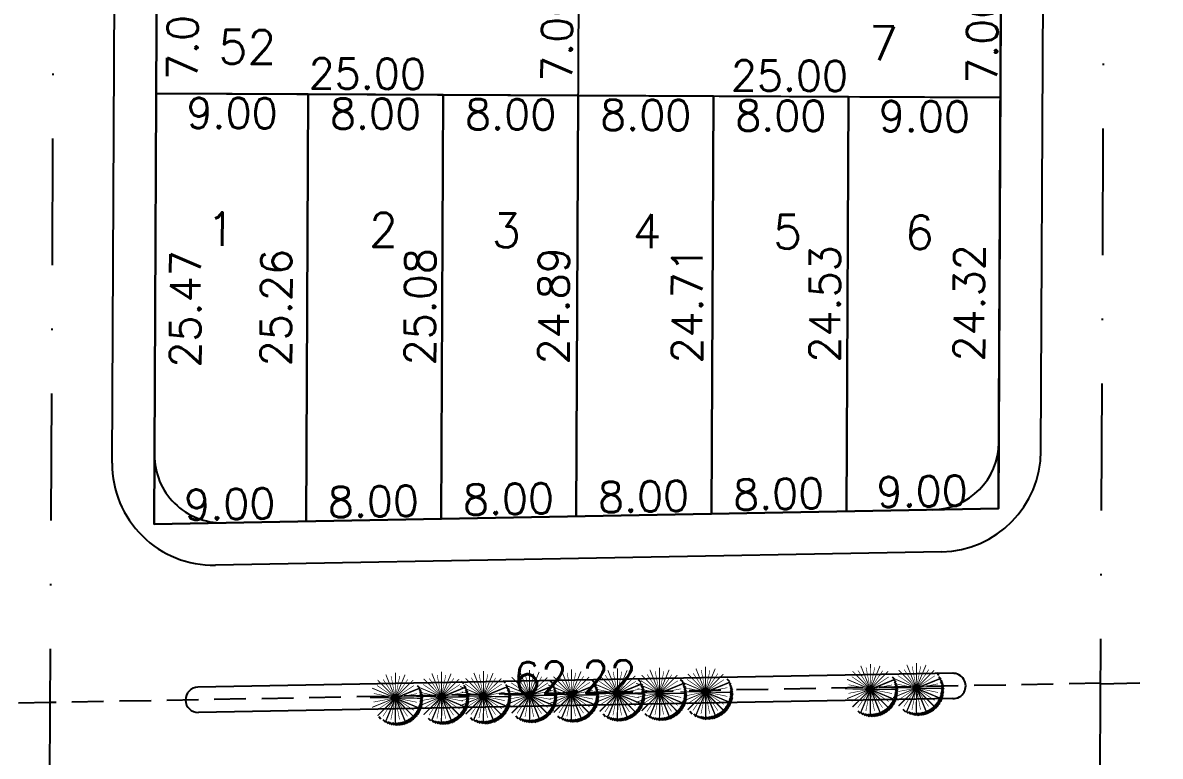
# Model space of a CAD drawing. Header units: millimetres. Extents: x -4430026 to 4783824, y 584 to 9593110.
# Drawn here: x 2796.1 to 2863.5, y 1691.5 to 1734.9 of the extents above; entities that cross this region are included whole.
import ezdxf
from ezdxf.enums import TextEntityAlignment as Align

# ---------------------------------------------------------------- set-up
doc = ezdxf.new("R2010")
doc.units = ezdxf.units.MM
doc.linetypes.add('DASHDOT', pattern=[1, 0.5, -0.25, 0, -0.25])
doc.linetypes.add('HIDDEN2', pattern=[0.1875, 0.125, -0.0625])
for name, color, linetype in [('boundary filipe', 6, 'Continuous'), ('BOUNDARY LOTES', 2, 'Continuous'), ('Calçada', 1, 'Continuous'), ('Cota', 8, 'Continuous'), ('COTAS', 8, 'Continuous'), ('curvas', 4, 'Continuous'), ('Lotes', 2, 'Continuous'), ('Numero de lotes', 5, 'Continuous'), ('PAI_pDYD', 72, 'Continuous'), ('Projeção', 8, 'HIDDEN2'), ('QUADRA', 4, 'Continuous')]:
    doc.layers.add(name, color=color, linetype=linetype)
doc.styles.add('arcad1', font='romans.shx')
doc.styles.add('ROMANS', font='romans.shx')
doc.dimstyles.new('BOLA100', dxfattribs={"dimscale": 0, "dimtxt": 1.9, "dimasz": 0.18, "dimexe": 0.18, "dimexo": 0.063, "dimgap": 0, "dimtad": 1, "dimzin": 4, "dimdsep": 46, "dimtxsty": 'ROMANS', "dimcen": 0.09, "dimse1": 1, "dimse2": 1, "dimsd1": 1, "dimsd2": 1, "dimclrt": 256, "dimaunit": 1, "dimadec": 4, "dimazin": 0, "dimtfac": 1.2, "dimtix": 1, "dimtmove": 2, "dimatfit": 3, "dimfxl": 1, "dimtvp": 2, "dimtolj": 1, "dimtzin": 4, "dimarcsym": 0})
doc.dimstyles.get("Standard").update_dxf_attribs({"dimtxt": 0.18, "dimasz": 0.18, "dimexe": 0.18, "dimexo": 0.0625, "dimgap": 0.09, "dimtad": 0, "dimtih": 1, "dimtoh": 1, "dimdec": 4, "dimzin": 0, "dimdsep": 46, "dimtxsty": 'Standard', "dimcen": 0.09, "dimadec": 0, "dimazin": 0, "dimtfac": 1, "dimtdec": 4, "dimtofl": 0, "dimtmove": 0, "dimatfit": 3, "dimfxl": 1, "dimtolj": 1, "dimtzin": 0, "dimarcsym": 0})

# ---------------------------------------------------------------- blocks, each defined once
blk = doc.blocks.new('PALMEIRA_PROPOSTA')
at = {"linetype": 'Continuous'}
h = blk.add_hatch(dxfattribs=at)
h.set_pattern_fill('_USER', color=250, scale=0.1680349678048515, angle=315, style=0, pattern_type=0)
h.set_pattern_definition([(315, (-2.759752643576576, -4.606280417879745), (0.1188186652112737, 0.1188186652112736), [])])
h.paths.add_polyline_path([(4.606280417880498, -0.4062804178796711, 0.2167655817345071), (3.166033061457028, 2.759752643582601, -0.1811803007978053), (4.200000000000045, 0, -0.643701983375483), (-2.759752643576576, -3.166033061462272, 0.6932216010114453)])
blk.add_hatch(color=1, dxfattribs=at).paths.add_polyline_path([(-0.4, 0, 1), (0.4, 0, 1)])
at = {"color": 98, "linetype": 'Continuous', "const_width": 0.15}
for points in [[(-1.607270415933272, 3.880294036547411), (-0.1530733729459826, 0.3695518130044917)], [(0, 4.199999999999967), (0, 0.3999999999999986)], [(1.607270415933272, 3.880294036547468), (0.1530733729459826, 0.3695518130045699)], [(-2.969848480983501, 2.969848480983444), (-0.2828427124745758, 0.2828427124746327)], [(2.969848480983728, 2.969848480983558), (0.2828427124745758, 0.2828427124746327)], [(-4.200000000000045, -5.684341886080801e-14), (-0.4000000000000909, -5.684341886080801e-14)], [(-3.880294036547411, 1.607270415933158), (-0.3695518130045912, 0.1530733729458476)], [(3.880294036547639, 1.607270415933669), (0.3695518130043638, 0.1530733729463094)], [(4.200000000000045, -5.684341886080801e-14), (0.4000000000000909, -5.684341886080801e-14)], [(-3.880294036547184, -1.607270415933499), (-0.3695518130043638, -0.1530733729461531)], [(-2.969848480983501, -2.969848480983558), (-0.2828427124745758, -0.2828427124746327)], [(-1.607270415933272, -3.880294036547411), (-0.1530733729459826, -0.3695518130044917)], [(0, -4.199999999999967), (0, -0.3999999999999986)], [(1.607270415933726, -3.880294036547241), (0.1530733729464373, -0.3695518130043425)], [(2.969848480983501, -2.969848480983558), (0.2828427124745758, -0.2828427124746327)], [(3.880294036547639, -1.607270415933101), (0.3695518130045912, -0.1530733729458404)]]:
    blk.add_lwpolyline(points, dxfattribs=at)
at = {"color": 96, "linetype": 'Continuous', "const_width": 0.1}
for points in [[(-3.076437565519427, 2.055609862172389), (-0.3325878449209085, 0.2222280932077751)], [(-2.055609862172332, 3.07643756551937), (-0.222228093207832, 0.3325878449209654)], [(-0.7218341914597204, 3.628905537491853), (-0.07803612880638866, 0.3923141121612517)], [(0.7218341914597204, 3.628905537491853), (0.07803612880638866, 0.3923141121612517)], [(2.05560986217256, 3.07643756551937), (0.222228093207832, 0.3325878449209654)], [(3.076437565519427, 2.055609862172389), (0.3325878449209085, 0.2222280932078888)], [(-3.628905537491846, 0.7218341914596635), (-0.3923141121613298, 0.07803612880633182)], [(3.628905537491846, 0.7218341914596635), (0.3923141121613298, 0.07803612880633182)], [(-3.628905537491846, -0.7218341914597772), (-0.3923141121613298, -0.0780361288064455)], [(-3.076437565519427, -2.055609862172503), (-0.3325878449209085, -0.2222280932078888)], [(-2.055609862172332, -3.076437565519484), (-0.222228093207832, -0.3325878449209654)], [(-0.7218341914597204, -3.628905537491853), (-0.07803612880638866, -0.3923141121612517)], [(0.7218341914597204, -3.628905537491853), (0.07803612880638866, -0.3923141121612517)], [(2.055609862172332, -3.07643756551937), (0.222228093207832, -0.3325878449209654)], [(3.076437565519427, -2.055609862172389), (0.3325878449209085, -0.2222280932077751)], [(3.628905537491846, -0.7218341914597772), (0.3923141121613298, -0.0780361288064455)]]:
    blk.add_lwpolyline(points, dxfattribs=at)
at = {"color": 98, "linetype": 'Continuous', "true_color": 0x001a00, "const_width": 0.15}
for points in [[(4.202124618651624, -0.06979593471066892), (0.4021246186516692, -0.06979593471066892)], [(3.915288052638743, 1.522220272488596), (0.4045458290954684, 0.06802322950123596)], [(-2.920891963595523, -3.022992908696779), (-0.2338861950865976, -0.3359871401878536)], [(-1.542341798166262, -3.9104686694983), (-0.08814475517897336, -0.3997264459553804)], [(0.07054112755872666, -4.199999999999967), (0.07054112755872666, -0.3999999999999986)], [(1.682805993431657, -3.847883843890031), (0.228608950444368, -0.3371416203471327)], [(2.91985880070979, -3.019590013364777), (0.2328530322008646, -0.3325842448558518)], [(3.85491508766404, -1.667666406111209), (0.344172864120992, -0.2134693631239486)]]:
    blk.add_lwpolyline(points, dxfattribs=at)
at = {"color": 1, "linetype": 'Continuous'}
blk.add_circle((0, 0), 0.4, dxfattribs=at)
blk = doc.blocks.new('*D13700')
at = {"layer": 'DEFPOINTS', "color": 0, "linetype": 'ByBlock'}
for p in [(2859.938910940064, 1695.794513251221), (2797.728523748961, 1694.698300577498), (2797.728523807581, 1694.698297250783)]:
    blk.add_point(p, dxfattribs=at)
at = {"layer": 'COTAS', "linetype": 'ByBlock', "insert": (2828.816979860155, 1696.196261122904), "char_height": 1.9, "attachment_point": 5, "rotation": 1.0095106879688214, "style": 'ROMANS'}
blk.add_mtext('\\A1;62.22', dxfattribs=at)
blk = doc.blocks.new('*D13701')
at = {"layer": 'DEFPOINTS', "color": 0, "linetype": 'ByBlock'}
for p in [(2797.406323034451, 1694.692067434376), (2735.525368258775, 1693.23036873808), (2735.525368258774, 1693.2303687381)]:
    blk.add_point(p, dxfattribs=at)
at = {"layer": 'COTAS', "linetype": 'ByBlock', "insert": (2766.443411821306, 1694.910953166933), "char_height": 1.9, "attachment_point": 5, "rotation": 1.353140001701537, "style": 'ROMANS'}
blk.add_mtext('\\A1;61.90', dxfattribs=at)
blk = doc.blocks.new('*D13705')
at = {"layer": 'DEFPOINTS', "color": 0, "linetype": 'ByBlock'}
for p in [(2859.939129057103, 1695.840556738794), (2859.057699135356, 1509.774817269154), (2859.057699135356, 1509.774817269154)]:
    blk.add_point(p, dxfattribs=at)
at = {"layer": 'COTAS', "linetype": 'ByBlock', "insert": (2857.833243422536, 1602.815575243961), "char_height": 1.9, "attachment_point": 5, "rotation": 89.72858067891545, "style": 'ROMANS'}
blk.add_mtext('\\A1;186.07', dxfattribs=at)
blk = doc.blocks.new('*D13706')
at = {"layer": 'DEFPOINTS', "color": 0, "linetype": 'ByBlock'}
for p in [(2797.406323034451, 1694.692067434376), (2796.854204092258, 1509.184356156439), (2796.854204092258, 1509.184356156439)]:
    blk.add_point(p, dxfattribs=at)
at = {"layer": 'COTAS', "linetype": 'ByBlock', "insert": (2799.015557284155, 1601.685640695894), "char_height": 1.9, "attachment_point": 5, "rotation": 89.82947344046589, "style": 'ROMANS'}
blk.add_mtext('\\A1;185.51', dxfattribs=at)
blk = doc.blocks.new('*D14044')
at = {"layer": 'DEFPOINTS', "color": 0, "linetype": 'ByBlock'}
for p in [(2860.914584195003, 1901.754580162125), (2859.938910940069, 1695.794513251221), (2862.52538860458, 1695.782260598949)]:
    blk.add_point(p, dxfattribs=at)
at = {"layer": 'COTAS', "linetype": 'ByBlock', "insert": (2862.063235891356, 1798.766794340335), "char_height": 1.9, "attachment_point": 5, "rotation": 89.72858067891626, "style": 'ROMANS'}
blk.add_mtext('\\A1;205.96', dxfattribs=at)
blk = doc.blocks.new('*D14045')
at = {"layer": 'DEFPOINTS', "color": 0, "linetype": 'ByBlock'}
for p in [(2798.70847556209, 1900.612403240602), (2797.733020431107, 1694.698379814048), (2800.039852497804, 1694.687451897928)]:
    blk.add_point(p, dxfattribs=at)
at = {"layer": 'COTAS', "linetype": 'ByBlock', "insert": (2799.577590722605, 1797.648963897108), "char_height": 1.9, "attachment_point": 5, "rotation": 89.72858068084435, "style": 'ROMANS'}
blk.add_mtext('\\A1;205.92', dxfattribs=at)
blk = doc.blocks.new('*D12149')
at = {"layer": 'DEFPOINTS', "color": 0}
for p in [(2804.036960781215, 1737.734787701607), (2804.003800779251, 1730.734866243885), (2809.149439960422, 1730.710490341043)]:
    blk.add_point(p, dxfattribs=at)
at = {"layer": 'Cota', "color": 41, "insert": (2805.566060354577, 1734.227504785201), "char_height": 1.8, "attachment_point": 5, "rotation": 89.72858067611737, "style": 'ROMANS'}
blk.add_mtext('\\A1;7.00', dxfattribs=at)
blk = doc.blocks.new('*D12150')
at = {"layer": 'DEFPOINTS', "color": 0}
for p in [(2804.003800779254, 1730.734866243886), (2829.003520271122, 1730.616437666867), (2828.992318698171, 1728.25183793343)]:
    blk.add_point(p, dxfattribs=at)
at = {"layer": 'Cota', "color": 41, "insert": (2816.509512667327, 1731.911011828768), "char_height": 1.8, "attachment_point": 5, "rotation": 359.7285806793862, "style": 'ROMANS'}
blk.add_mtext('\\A1;25.00', dxfattribs=at)
blk = doc.blocks.new('*D12151')
at = {"layer": 'DEFPOINTS', "color": 0}
for p in [(2829.003520271122, 1730.616437666867), (2854.003239766785, 1730.498009089829), (2853.992038193835, 1728.133409356394)]:
    blk.add_point(p, dxfattribs=at)
at = {"layer": 'Cota', "color": 41, "insert": (2841.509232161092, 1731.79258325173), "char_height": 1.8, "attachment_point": 5, "rotation": 359.72858067943577, "style": 'ROMANS'}
blk.add_mtext('\\A1;25.00', dxfattribs=at)
blk = doc.blocks.new('*D12152')
at = {"layer": 'DEFPOINTS', "color": 0}
for p in [(2854.036399768904, 1737.497930547548), (2854.003239767339, 1730.498009089827), (2856.503211712467, 1730.486166232144)]:
    blk.add_point(p, dxfattribs=at)
at = {"layer": 'Cota', "color": 41, "insert": (2852.91983210642, 1734.003180676095), "char_height": 1.8, "attachment_point": 5, "rotation": 89.72858067939283, "style": 'ROMANS'}
blk.add_mtext('\\A1;7.00', dxfattribs=at)
blk = doc.blocks.new('*D12153')
at = {"layer": 'DEFPOINTS', "color": 0}
for p in [(2827.233834949462, 1737.624899556666), (2827.200674947896, 1730.624978098938), (2831.324456888341, 1730.605442934662)]:
    blk.add_point(p, dxfattribs=at)
at = {"layer": 'Cota', "color": 41, "insert": (2827.741077282294, 1734.122457378616), "char_height": 1.8, "attachment_point": 5, "rotation": 89.72858067938556, "style": 'ROMANS'}
blk.add_mtext('\\A1;7.00', dxfattribs=at)
blk = doc.blocks.new('*D12154')
at = {"layer": 'DEFPOINTS', "color": 0}
for p in [(2804.003800779251, 1730.734866243885), (2803.883134506754, 1705.262779382478), (2809.271751058721, 1705.237252448749)]:
    blk.add_point(p, dxfattribs=at)
at = {"layer": 'Cota', "color": 41, "insert": (2805.73212458814, 1717.990349594339), "char_height": 1.8, "attachment_point": 5, "rotation": 89.72858068263629, "style": 'ROMANS'}
blk.add_mtext('\\A1;25.47', dxfattribs=at)
blk = doc.blocks.new('*D12155')
at = {"layer": 'DEFPOINTS', "color": 0}
for p in [(2813.003699799221, 1730.692231956144), (2812.884018391885, 1705.428046139169), (2814.642972748522, 1705.419713627115)]:
    blk.add_point(p, dxfattribs=at)
at = {"layer": 'Cota', "color": 41, "insert": (2811.102853845361, 1718.068860250898), "char_height": 1.8, "attachment_point": 5, "rotation": 89.7285806761249, "style": 'ROMANS'}
blk.add_mtext('\\A1;25.26', dxfattribs=at)
blk = doc.blocks.new('*D12156')
at = {"layer": 'DEFPOINTS', "color": 0}
for p in [(2821.003610036614, 1730.654334811496), (2820.88480406755, 1705.574949922893), (2823.173058115648, 1705.564110014304)]:
    blk.add_point(p, dxfattribs=at)
at = {"layer": 'Cota', "color": 41, "insert": (2819.632501493352, 1718.120856173902), "char_height": 1.8, "attachment_point": 5, "rotation": 89.72858067612307, "style": 'ROMANS'}
blk.add_mtext('\\A1;25.08', dxfattribs=at)
blk = doc.blocks.new('*D12157')
at = {"layer": 'DEFPOINTS', "color": 0}
for p in [(2803.993858578763, 1728.636113568655), (2812.993757595832, 1728.593479280415), (2812.981283399108, 1725.960234644035)]:
    blk.add_point(p, dxfattribs=at)
at = {"layer": 'Cota', "color": 41, "insert": (2808.49838760587, 1729.581511394983), "char_height": 1.8, "attachment_point": 5, "rotation": 359.72858067611935, "style": 'ROMANS'}
blk.add_mtext('\\A1;9.00', dxfattribs=at)
blk = doc.blocks.new('*D12158')
at = {"layer": 'DEFPOINTS', "color": 0}
for p in [(2821.003610036614, 1730.654334811497), (2812.993757595832, 1728.593479280415), (2820.981193636496, 1725.922337498933)]:
    blk.add_point(p, dxfattribs=at)
at = {"layer": 'Cota', "color": 41, "insert": (2816.998292233099, 1729.541245678313), "char_height": 1.8, "attachment_point": 5, "rotation": 359.7285806761006, "style": 'ROMANS'}
blk.add_mtext('\\A1;8.00', dxfattribs=at)
blk = doc.blocks.new('*D12159')
at = {"layer": 'DEFPOINTS', "color": 0}
for p in [(2821.003610036614, 1730.654334811497), (2829.003520271122, 1730.616437666867), (2828.981103871002, 1725.884440353843)]:
    blk.add_point(p, dxfattribs=at)
at = {"layer": 'Cota', "color": 41, "insert": (2824.998202469046, 1729.503348533216), "char_height": 1.8, "attachment_point": 5, "rotation": 359.7285806761006, "style": 'ROMANS'}
blk.add_mtext('\\A1;8.00', dxfattribs=at)
blk = doc.blocks.new('*D12160')
at = {"layer": 'DEFPOINTS', "color": 0}
for p in [(2829.003520271122, 1730.616437666867), (2837.003430511408, 1730.578540521754), (2836.981014111288, 1725.846543208728)]:
    blk.add_point(p, dxfattribs=at)
at = {"layer": 'Cota', "color": 41, "insert": (2832.998112706442, 1729.465451388115), "char_height": 1.8, "attachment_point": 5, "rotation": 359.7285806761006, "style": 'ROMANS'}
blk.add_mtext('\\A1;8.00', dxfattribs=at)
blk = doc.blocks.new('*D12161')
at = {"layer": 'DEFPOINTS', "color": 0}
for p in [(2837.003430511408, 1730.578540521754), (2845.003340748814, 1730.54064337665), (2844.980924348694, 1725.808646063627)]:
    blk.add_point(p, dxfattribs=at)
at = {"layer": 'Cota', "color": 41, "insert": (2840.998022945288, 1729.427554243007), "char_height": 1.8, "attachment_point": 5, "rotation": 359.7285806761006, "style": 'ROMANS'}
blk.add_mtext('\\A1;8.00', dxfattribs=at)
blk = doc.blocks.new('*D12162')
at = {"layer": 'DEFPOINTS', "color": 0}
for p in [(2845.003340748814, 1730.54064337665), (2854.003239766781, 1730.49800908821), (2853.980823366663, 1725.766011775383)]:
    blk.add_point(p, dxfattribs=at)
at = {"layer": 'Cota', "color": 41, "insert": (2849.497927572975, 1729.387288526334), "char_height": 1.8, "attachment_point": 5, "rotation": 359.7285806761006, "style": 'ROMANS'}
blk.add_mtext('\\A1;9.00', dxfattribs=at)
blk = doc.blocks.new('*D12163')
at = {"layer": 'DEFPOINTS', "color": 0}
for p in [(2829.003520271122, 1730.616437666867), (2828.885589743222, 1705.721853706617), (2831.082628205976, 1705.711445904416)]:
    blk.add_point(p, dxfattribs=at)
at = {"layer": 'Cota', "color": 41, "insert": (2827.541633863096, 1718.175791599419), "char_height": 1.8, "attachment_point": 5, "rotation": 89.72858068277776, "style": 'ROMANS'}
blk.add_mtext('\\A1;24.89', dxfattribs=at)
blk = doc.blocks.new('*D12164')
at = {"layer": 'DEFPOINTS', "color": 0}
for p in [(2837.00343051141, 1730.578540522205), (2836.886375418895, 1705.868757490337), (2838.990149622771, 1705.858791498983)]:
    blk.add_point(p, dxfattribs=at)
at = {"layer": 'Cota', "color": 41, "insert": (2835.448717562201, 1718.230736730212), "char_height": 1.8, "attachment_point": 5, "rotation": 89.72858067613214, "style": 'ROMANS'}
blk.add_mtext('\\A1;24.71', dxfattribs=at)
blk = doc.blocks.new('*D12165')
at = {"layer": 'DEFPOINTS', "color": 0}
for p in [(2845.003340748814, 1730.54064337665), (2844.887161094566, 1706.015661274064), (2847.148668467973, 1706.004948069723)]:
    blk.add_point(p, dxfattribs=at)
at = {"layer": 'Cota', "color": 41, "insert": (2843.606798688269, 1718.284492836313), "char_height": 1.8, "attachment_point": 5, "rotation": 89.72858067611178, "style": 'ROMANS'}
blk.add_mtext('\\A1;24.53', dxfattribs=at)
blk = doc.blocks.new('*D12166')
at = {"layer": 'DEFPOINTS', "color": 0}
for p in [(2854.003239766782, 1730.49800908821), (2853.88804498007, 1706.180928030757), (2855.683810345853, 1706.172421137688)]:
    blk.add_point(p, dxfattribs=at)
at = {"layer": 'Cota', "color": 41, "insert": (2852.14144813238, 1718.348015381789), "char_height": 1.8, "attachment_point": 5, "rotation": 89.7285806748761, "style": 'ROMANS'}
blk.add_mtext('\\A1;24.32', dxfattribs=at)
blk = doc.blocks.new('*D12167')
at = {"layer": 'DEFPOINTS', "color": 0}
for p in [(2803.883134506755, 1705.262779382478), (2812.884018391885, 1705.428046139166), (2812.929913580469, 1702.928467448291)]:
    blk.add_point(p, dxfattribs=at)
at = {"layer": 'Cota', "color": 41, "insert": (2808.363382566344, 1706.445227384746), "char_height": 1.8, "attachment_point": 5, "rotation": 1.0518993329473347, "style": 'ROMANS'}
blk.add_mtext('\\A1;9.00', dxfattribs=at)
blk = doc.blocks.new('*D12168')
at = {"layer": 'DEFPOINTS', "color": 0}
for p in [(2812.884018391885, 1705.428046139166), (2820.88480406755, 1705.574949922893), (2820.930699256136, 1703.075371232054)]:
    blk.add_point(p, dxfattribs=at)
at = {"layer": 'Cota', "color": 41, "insert": (2816.86421734674, 1706.601312654988), "char_height": 1.8, "attachment_point": 5, "rotation": 1.0518993330044193, "style": 'ROMANS'}
blk.add_mtext('\\A1;8.00', dxfattribs=at)
blk = doc.blocks.new('*D12169')
at = {"layer": 'DEFPOINTS', "color": 0}
for p in [(2828.885589743222, 1705.721853706617), (2820.88480406755, 1705.574949922893), (2828.931484931809, 1703.222275015735)]:
    blk.add_point(p, dxfattribs=at)
at = {"layer": 'Cota', "color": 41, "insert": (2824.86500302241, 1706.748216438669), "char_height": 1.8, "attachment_point": 5, "rotation": 1.0518993330044193, "style": 'ROMANS'}
blk.add_mtext('\\A1;8.00', dxfattribs=at)
blk = doc.blocks.new('*D12170')
at = {"layer": 'DEFPOINTS', "color": 0}
for p in [(2828.885589743222, 1705.721853706617), (2836.886375418895, 1705.868757490337), (2836.932270607481, 1703.369178799456)]:
    blk.add_point(p, dxfattribs=at)
at = {"layer": 'Cota', "color": 41, "insert": (2832.865788698082, 1706.895120222389), "char_height": 1.8, "attachment_point": 5, "rotation": 1.0518993330044193, "style": 'ROMANS'}
blk.add_mtext('\\A1;8.00', dxfattribs=at)
blk = doc.blocks.new('*D12171')
at = {"layer": 'DEFPOINTS', "color": 0}
for p in [(2836.886375418895, 1705.868757490337), (2844.887161094566, 1706.015661274064), (2844.933056283152, 1703.51608258322)]:
    blk.add_point(p, dxfattribs=at)
at = {"layer": 'Cota', "color": 41, "insert": (2840.866574373753, 1707.042024006154), "char_height": 1.8, "attachment_point": 5, "rotation": 1.0518993330044193, "style": 'ROMANS'}
blk.add_mtext('\\A1;8.00', dxfattribs=at)
blk = doc.blocks.new('*D12172')
at = {"layer": 'DEFPOINTS', "color": 0}
for p in [(2844.887161094566, 1706.015661274064), (2853.888044980069, 1706.180928030758), (2853.933940168656, 1703.681349339873)]:
    blk.add_point(p, dxfattribs=at)
at = {"layer": 'Cota', "color": 41, "insert": (2849.367409154342, 1707.19810927632), "char_height": 1.8, "attachment_point": 5, "rotation": 1.0518993330044193, "style": 'ROMANS'}
blk.add_mtext('\\A1;9.00', dxfattribs=at)

msp = doc.modelspace()

# ---------------------------------------------------------------- linework, layer by layer
at = {"layer": 'boundary filipe', "linetype": 'ByBlock'}
for p, q in [((2853.895379381091, 1707.729185767876, 2.439200347918005), (2854.785083089679, 1895.541482331538, 2.439200347918005)), ((2804.780172613826, 1894.623333686469, 2.439200347918005), (2803.890468907695, 1706.811037113933, 2.439200347918005))]:
    msp.add_line(p, q, dxfattribs=at)
at = {"layer": 'boundary filipe', "elevation": 2.439200347918005}
msp.add_lwpolyline([(2854.781454645285, 1895.739097432796), (2804.776544169392, 1894.82094878995), (2803.883134506755, 1705.262779382479), (2853.888048891818, 1706.181753782777), (2854.781454645285, 1895.739097432796)], dxfattribs=at)
at = {"layer": 'BOUNDARY LOTES', "elevation": 2.439200347918005}
for points in [[(2803.883134506755, 1705.262779382478), (2812.884018391885, 1705.428046139168), (2813.00369979922, 1730.692231956143), (2804.003800782149, 1730.73486624387), (2803.883134506755, 1705.262779382478)], [(2812.884018391885, 1705.428046139166), (2820.88480406755, 1705.574949922893), (2821.003610036614, 1730.654334811496), (2813.00369979922, 1730.692231956143), (2812.884018391885, 1705.428046139168)], [(2820.88480406755, 1705.574949922893), (2828.885589743411, 1705.721853706618), (2829.003520274469, 1730.616437666848), (2821.003610036617, 1730.654334811951), (2820.88480406755, 1705.574949922891)], [(2828.885589743411, 1705.721853706618), (2836.886375418895, 1705.868757490339), (2837.003430510008, 1730.57854052221), (2829.003520271122, 1730.616437666867), (2828.885589743222, 1705.721853706615)], [(2836.886375418895, 1705.868757490339), (2844.887161094566, 1706.015661274064), (2845.003340748814, 1730.54064337665), (2837.00343051141, 1730.578540522205), (2836.886375418895, 1705.868757490339)], [(2844.887161094566, 1706.01566127406), (2853.88804498007, 1706.180928030758), (2854.003239767339, 1730.498009089827), (2845.003340748821, 1730.540643378074), (2844.887161094566, 1706.015661274064)]]:
    msp.add_lwpolyline(points, dxfattribs=at)
at = {"layer": 'Calçada'}
for p, q in [((2856.404218351912, 1709.589129208362, 2.439200347918005), (2857.269024155101, 1892.145593545928, 2.439200347918005)), ((2801.400129988024, 1708.856367088337, 2.439200347918005), (2802.264935791886, 1891.412831430622, 2.439200347918005)), ((2850.514434126463, 1703.618563209109, 2.439200347918005), (2807.51021111867, 1702.828955371574, 2.439200347918005)), ((2851.197071580103, 1696.429883656338, 2.439200347918005), (2806.47990741512, 1695.608824215486, 2.439200347918005)), ((2851.197071580103, 1696.429883656338, 2.439200347918005), (2806.47990741512, 1695.608824215486, 2.439200347918005)), ((2851.191382183402, 1694.929811458787, 2.439200347918005), (2806.507452464271, 1694.109362236682, 2.439200347918005)), ((2851.191382183402, 1694.929811458787, 2.439200347918005), (2806.507452464271, 1694.109362236682, 2.439200347918005))]:
    msp.add_line(p, q, dxfattribs=at)
for centre, start, end in [((2850.404285673864, 1709.617552067107, 2.439200347918005), 271.0518993329978, 359.7285806769344), ((2807.400062666071, 1708.827944229572, 2.439200347918005), 179.728580676726, 271.0518993329978)]:
    msp.add_arc(centre, 5.999999999999999, start, end, dxfattribs=at)
for centre, major_axis, ratio, start_param, end_param in [((2851.194223454878, 1695.680031672257, 2.439200347918062), (-0.7499915843416709, 0.00355285724113515), 0.9998098693193331, 1.571735197651861, 4.757651427533407), ((2851.194223454878, 1695.680031672257, 2.439200347918062), (-0.7499915843416709, 0.00355285724113515), 0.9998098693193331, 1.571735197651861, 4.757651427533407), ((2806.493679940615, 1694.859093229807, 2.43920034791809), (-0.7499915843180243, 0.003552857241023131), 0.9998098693193332, 4.73548963879315, 7.877082291448913), ((2806.493679940615, 1694.859093229807, 2.43920034791809), (-0.7499915843180243, 0.003552857241023131), 0.9998098693193332, 4.735489639724701, 7.877082291448913)]:
    msp.add_ellipse(centre, major_axis=major_axis, ratio=ratio, start_param=start_param, end_param=end_param, dxfattribs=at)
at = {"layer": 'curvas'}
for centre, start, end in [((2849.906605769933, 1710.108498357959, 2.439200347918005), 271.0518993329978, 359.72858067485), ((2807.902480972202, 1709.337253493401, 2.439200347918005), 179.7285806761006, 271.0518993329978)]:
    msp.add_arc(centre, 4, start, end, dxfattribs=at)
at = {"layer": 'Lotes'}
for p, q in [((2828.885589743222, 1705.721853706617, 2.439200347918005), (2829.78356439725, 1895.280106929928, 2.439200347918005)), ((2804.003800782148, 1730.73486624387, 2.439200347918005), (2854.003239766792, 1730.498009089827, 2.439200347918005)), ((2804.003800782148, 1730.73486624387, 2.439200347918005), (2854.003239766792, 1730.498009089827, 2.439200347918005)), ((2812.884018391885, 1705.428046139166, 2.439200347918005), (2813.00369979922, 1730.692231956143, 2.439200347918005)), ((2820.88480406755, 1705.574949922893, 2.439200347918005), (2821.003610036614, 1730.654334811498, 2.439200347918005)), ((2836.886375418895, 1705.868757490339, 2.439200347918005), (2837.00343051141, 1730.578540522205, 2.439200347918005)), ((2844.887161094566, 1706.015661274064, 2.439200347918005), (2845.003340748816, 1730.540643377558, 2.439200347918005))]:
    msp.add_line(p, q, dxfattribs=at)
at = {"layer": 'Projeção', "linetype": 'DASHDOT', "ltscale": 15}
for p, q in [((2859.057699135363, 1509.77481726915, 2.439200347918005), (2861.205060971928, 1963.072871001485, 2.439200347918005)), ((2796.854204097219, 1509.184356156481, 2.439200347918005), (2798.999075765743, 1961.956747963457, 2.439200347918005)), ((3224.597288057779, 1702.549080181639, 2.439200347918005), (2859.938910940075, 1695.794513251217, 2.439200347918005))]:
    msp.add_line(p, q, dxfattribs=at)
at = {"layer": 'Projeção', "ltscale": 15}
msp.add_line((2859.939129057111, 1695.84055673879, 2.439200347918005), (2797.733020431114, 1694.698379814044, 2.439200347918005), dxfattribs=at)
at = {"layer": 'Projeção', "ltscale": 15, "elevation": 2.439200347918005}
msp.add_lwpolyline([(2735.525368258782, 1693.230368738076, -0.00276498388637646), (2767.411626239003, 1694.103604113831, -0.0006254898262862481), (2797.728523807586, 1694.698297250779)], format="xyb", dxfattribs=at)
at = {"layer": 'QUADRA', "elevation": 2.439200347918005}
msp.add_lwpolyline([(2854.786019638202, 1895.739181251406), (2853.888044980068, 1706.180928030757), (2803.883134506755, 1705.262779382479), (2804.781109160792, 1894.821032608531)], close=True, dxfattribs=at)

# ---------------------------------------------------------------- block references
at = {"layer": 'PAI_pDYD', "color": 2, "xscale": 0.3550421296895795, "yscale": 0.3550421296895365, "zscale": 0.3550421296895365, "rotation": 359.7285806882999}
for p in [(2846.295338720561, 1695.493878819112, 2.439200347918005), (2849.023274212776, 1695.55848889483, 2.439200347917987), (2818.167415031723, 1694.977417235385, 2.439200347918005), (2820.895350523939, 1695.042027311104, 2.439200347917987), (2823.381532811304, 1695.073154537432, 2.439200347918005), (2826.109468303521, 1695.137764613151, 2.439200347917987), (2828.589703507348, 1695.168782644069, 2.439200347918005), (2831.317638999563, 1695.233392719788, 2.439200347917987), (2833.80667325282, 1695.264572311548, 2.439200347918005), (2836.534608745036, 1695.329182387267, 2.439200347917987)]:
    msp.add_blockref('PALMEIRA_PROPOSTA', p, dxfattribs=at)

# ---------------------------------------------------------------- texts
at = {"layer": 'Numero de lotes', "style": 'arcad1'}
for s, p in [('7', (2847.089693037419, 1733.713166210483, 2.439200347918005)), ('52', (2809.409666531737, 1733.495321110379, 2.439200347918005)), ('1', (2807.836043531231, 1722.715986287593, 2.439200347906109)), ('2', (2817.462052352415, 1722.670385994862, 2.439200347906109)), ('3', (2824.746595789742, 1722.635877683124, 2.439200347906109)), ('4', (2833.072502961711, 1722.596436227394, 2.439200347906109)), ('5', (2841.397000751324, 1722.557001447453, 2.439200347906109)), ('6', (2849.201838777384, 1722.520028398153, 2.439200347906109))]:
    msp.add_text(s, height=2, rotation=359.7285806882908, dxfattribs=at).set_placement(p, align=Align.MIDDLE_CENTER)

# ---------------------------------------------------------------- dimensions: what is measured, and where the dimension line sits
at = {"layer": 'Cota'}
for p1, p2, distance, picture, middle in [((2804.036960781216, 1737.734787701607, 2.439200347918005), (2804.003800779252, 1730.734866243885, 2.439200347918005), 5.14569691756463, '*D12149', (2805.566060354577, 1734.227504785201, 2.439200347918005)), ((2827.233834949462, 1737.624899556666, 2.439200347918005), (2827.200674947897, 1730.624978098938, 2.439200347918005), 4.123828211137857, '*D12153', (2827.741077282294, 1734.122457378616, 2.439200347918005)), ((2854.036399768904, 1737.497930547548, 2.439200347918005), (2854.003239767339, 1730.498009089827, 2.439200347918005), 2.499999995941017, '*D12152', (2852.91983210642, 1734.003180676095, 2.439200347918005)), ((2804.003800779254, 1730.734866243885, 2.439200347918005), (2829.003520271122, 1730.616437666867, 2.439200347918005), -2.3646262653127357, '*D12150', (2816.509512667327, 1731.911011828768, 2.439200347918005)), ((2804.003800779252, 1730.734866243885, 2.439200347918005), (2803.883134506755, 1705.262779382478, 2.439200347918005), 5.388677014672923, '*D12154', (2805.73212458814, 1717.990349594339, 2.439200347918005)), ((2803.993858578763, 1728.636113568655, 2.439200347918005), (2812.993757595832, 1728.593479280415, 2.439200347918005), -2.6332741825736043, '*D12157', (2808.49838760587, 1729.581511394983, 2.439200347918005)), ((2813.00369979922, 1730.692231956143, 2.439200347918005), (2812.884018391885, 1705.428046139168, 2.439200347918005), 1.758974092898745, '*D12155', (2811.102853845361, 1718.068860250898, 2.439200347918005)), ((2821.003610036614, 1730.654334811496, 2.439200347918005), (2820.88480406755, 1705.574949922893, 2.439200347918005), 2.2882797233415597, '*D12156', (2819.632501493352, 1718.120856173902, 2.439200347918005)), ((2829.003520271122, 1730.616437666867, 2.439200347918005), (2828.885589743222, 1705.721853706617, 2.439200347918005), 2.1970631145159643, '*D12163', (2827.541633863096, 1718.175791599419, 2.439200347918005)), ((2837.00343051141, 1730.578540522205, 2.439200347918005), (2836.886375418895, 1705.868757490337, 2.439200347918005), 2.103797809171877, '*D12164', (2835.448717562201, 1718.230736730212, 2.439200347918005)), ((2845.003340748814, 1730.54064337665, 2.439200347918005), (2844.887161094566, 1706.015661274064, 2.439200347918005), 2.2615327485404313, '*D12165', (2843.606798688269, 1718.284492836313, 2.439200347918005)), ((2854.003239766782, 1730.49800908821, 2.439200347918005), (2853.88804498007, 1706.180928030757, 2.439200347918005), 1.7957855150813515, '*D12166', (2852.14144813238, 1718.348015381789, 2.439200347918005)), ((2803.883134506755, 1705.262779382478, 2.439200347918005), (2812.884018391885, 1705.428046139166, 2.439200347918005), -2.5000000000423754, '*D12167', (2808.363382566344, 1706.445227384746, 2.439200347918005))]:
    dim = msp.add_aligned_dim(p1=p1, p2=p2, distance=distance, dimstyle='Standard', override={"dimtxt": 1.8, "dimexo": 0.063, "dimgap": 0, "dimtih": 0, "dimtoh": 0, "dimdec": 2, "dimzin": 4, "dimtxsty": 'ROMANS', "dimse1": 1, "dimse2": 1, "dimsd1": 1, "dimsd2": 1, "dimclrt": 41, "dimtfac": 1.2, "dimtdec": 2, "dimtix": 1, "dimtofl": 1, "dimtmove": 2, "dimfxl": 0.18, "dimfxlon": 1, "dimtvp": 2, "dimtzin": 4}, dxfattribs=at)
    dim.commit()
    dim.dimension.update_dxf_attribs({"geometry": picture, "text_midpoint": middle})
for base, p1, p2, angle, picture, middle in [((2853.992038193835, 1728.133409356394, 2.439200347918005), (2829.003520271122, 1730.616437666867, 2.439200347918005), (2854.003239766785, 1730.498009089829, 2.439200347918005), 179.7285806794357, '*D12151', (2841.509232161092, 1731.79258325173, 2.439200347918005)), ((2820.981193636496, 1725.922337498933, 2.439200347918005), (2812.993757595832, 1728.593479280415, 2.439200347918005), (2821.003610036614, 1730.654334811496, 2.439200347918005), 179.7285806761006, '*D12158', (2816.998292233099, 1729.541245678313, 2.439200347918005)), ((2828.981103871002, 1725.884440353843, 2.439200347918005), (2821.003610036614, 1730.654334811496, 2.439200347918005), (2829.003520271122, 1730.616437666867, 2.439200347918005), 179.7285806761006, '*D12159', (2824.998202469046, 1729.503348533216, 2.439200347918005)), ((2836.981014111288, 1725.846543208728, 2.439200347918005), (2829.003520271122, 1730.616437666867, 2.439200347918005), (2837.003430511409, 1730.578540521754, 2.439200347918005), 179.7285806761006, '*D12160', (2832.998112706442, 1729.465451388115, 2.439200347918005)), ((2844.980924348694, 1725.808646063627, 2.439200347918005), (2837.003430511409, 1730.578540521754, 2.439200347918005), (2845.003340748814, 1730.54064337665, 2.439200347918005), 179.7285806761006, '*D12161', (2840.998022945288, 1729.427554243007, 2.439200347918005)), ((2853.980823366663, 1725.766011775383, 2.439200347918005), (2845.003340748814, 1730.54064337665, 2.439200347918005), (2854.003239766782, 1730.49800908821, 2.439200347918005), 179.7285806761006, '*D12162', (2849.497927572975, 1729.387288526334, 2.439200347918005)), ((2853.933940168656, 1703.681349339873, 2.439200347918005), (2844.887161094566, 1706.015661274064, 2.439200347918005), (2853.88804498007, 1706.180928030758, 2.439200347918005), 181.0518993330044, '*D12172', (2849.367409154342, 1707.19810927632, 2.439200347918005)), ((2820.930699256136, 1703.075371232054, 2.439200347918005), (2812.884018391885, 1705.428046139166, 2.439200347918005), (2820.88480406755, 1705.574949922893, 2.439200347918005), 181.0518993330044, '*D12168', (2816.86421734674, 1706.601312654988, 2.439200347918005)), ((2828.931484931809, 1703.222275015735, 2.439200347918005), (2820.88480406755, 1705.574949922893, 2.439200347918005), (2828.885589743222, 1705.721853706617, 2.439200347918005), 181.0518993330044, '*D12169', (2824.86500302241, 1706.748216438669, 2.439200347918005)), ((2836.932270607481, 1703.369178799456, 2.439200347918005), (2828.885589743222, 1705.721853706617, 2.439200347918005), (2836.886375418895, 1705.868757490337, 2.439200347918005), 181.0518993330044, '*D12170', (2832.865788698082, 1706.895120222389, 2.439200347918005)), ((2844.933056283152, 1703.51608258322, 2.439200347918005), (2836.886375418895, 1705.868757490337, 2.439200347918005), (2844.887161094566, 1706.015661274064, 2.439200347918005), 181.0518993330044, '*D12171', (2840.866574373753, 1707.042024006154, 2.439200347918005))]:
    dim = msp.add_linear_dim(base=base, p1=p1, p2=p2, angle=angle, dimstyle='Standard', override={"dimtxt": 1.8, "dimexo": 0.063, "dimgap": 0, "dimtih": 0, "dimtoh": 0, "dimdec": 2, "dimzin": 4, "dimtxsty": 'ROMANS', "dimse1": 1, "dimse2": 1, "dimsd1": 1, "dimsd2": 1, "dimclrt": 41, "dimtfac": 1.2, "dimtdec": 2, "dimtix": 1, "dimtofl": 1, "dimtmove": 2, "dimfxl": 0.18, "dimfxlon": 1, "dimtvp": 2, "dimtzin": 4}, dxfattribs=at)
    dim.commit()
    dim.dimension.update_dxf_attribs({"geometry": picture, "text_midpoint": middle})
at = {"layer": 'COTAS', "linetype": 'ByBlock'}
for p1, p2, distance, picture, middle in [((2860.914584195002, 1901.754580162125, 2.439200347918005), (2859.938910940068, 1695.79451325122, 2.439200347918005), 2.586506685958002, '*D14044', (2862.063235891356, 1798.766794340335, 2.439200347918005)), ((2798.70847556209, 1900.612403240602, 2.439200347918005), (2797.733020431107, 1694.698379814048, 2.439200347918005), 2.306857950393289, '*D14045', (2799.577590722605, 1797.648963897108, 2.439200347918005)), ((2859.938910940064, 1695.79451325122, 2.439200347918005), (2797.728523807581, 1694.698297250783, 2.439200347918005), -3.3272313649118966e-06, '*D13700', (2828.816979860155, 1696.196261122904, 2.439200347918005)), ((2797.406323034451, 1694.692067434376, 2.439200347918005), (2735.525368258775, 1693.23036873808, 2.439200347918005), -2.0024796396585375e-11, '*D13701', (2766.443411821306, 1694.910953166933, 2.439200347918005))]:
    dim = msp.add_aligned_dim(p1=p1, p2=p2, distance=distance, dimstyle='BOLA100', override={"dimscale": 1, "dimfxl": 0.18}, dxfattribs=at)
    dim.commit()
    dim.dimension.update_dxf_attribs({"geometry": picture, "text_midpoint": middle})
for base, p1, p2, angle, picture, middle in [((2859.057699135356, 1509.774817269154, 2.439200347918005), (2859.939129057104, 1695.840556738794, 2.439200347918005), (2859.057699135356, 1509.774817269154, 2.439200347918005), 269.7285806789156, '*D13705', (2857.833243422536, 1602.815575243961, 2.439200347918005)), ((2796.854204092258, 1509.184356156439, 2.439200347918005), (2797.406323034451, 1694.692067434376, 2.439200347918005), (2796.854204092258, 1509.184356156439, 2.439200347918005), 269.829473440466, '*D13706', (2799.015557284155, 1601.685640695894, 2.439200347918005))]:
    dim = msp.add_linear_dim(base=base, p1=p1, p2=p2, angle=angle, dimstyle='BOLA100', override={"dimscale": 1, "dimfxl": 0.18}, dxfattribs=at)
    dim.commit()
    dim.dimension.update_dxf_attribs({"geometry": picture, "text_midpoint": middle, "dimtype": 161})

doc.saveas('drawing.dxf')
